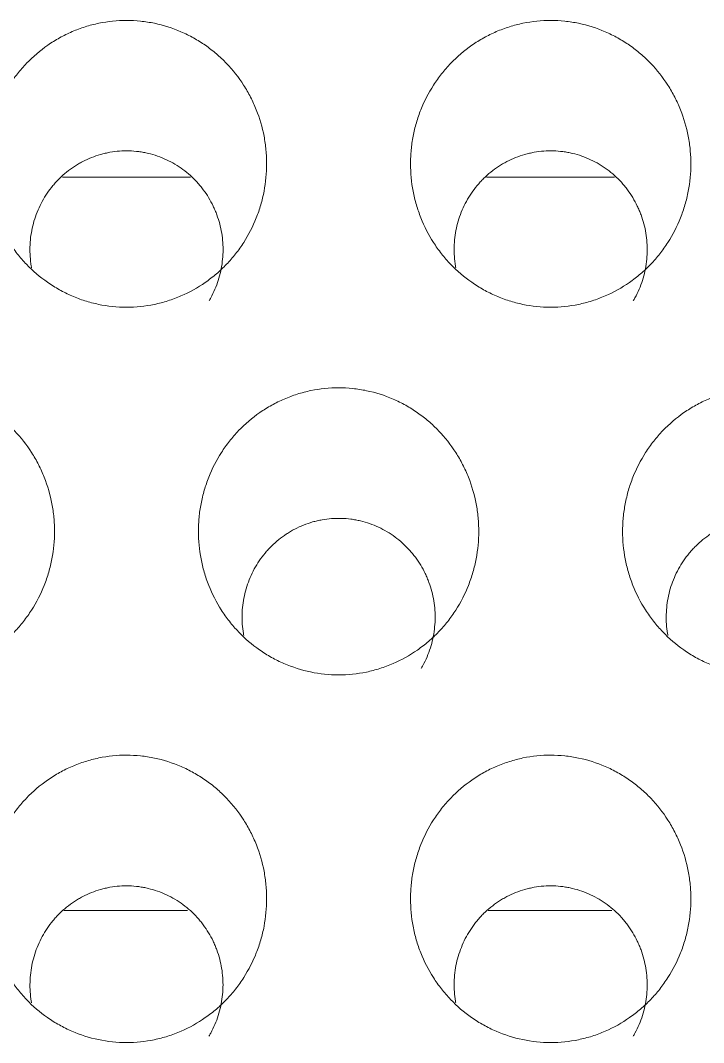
# Model space of a CAD drawing. Header units: inches. Extents: x 3778 to 56227, y -16914 to 35091.
# Drawn here: x 42605.61 to 42610.43, y -12648.33 to -12641.14 of the extents above; entities that cross this region are included whole.
import ezdxf

# ---------------------------------------------------------------- set-up
doc = ezdxf.new("R2010")
doc.units = ezdxf.units.IN
doc.header["$LTSCALE"] = 100
doc.header["$MEASUREMENT"] = 0
doc.layers.add('2-con', color=2, linetype='Continuous')
doc.layers.add('mark-B', color=2, linetype='Continuous', lineweight=20)

# ---------------------------------------------------------------- blocks, each defined once
blk = doc.blocks.new('무풍1WAY 대형')
at = {"layer": 'mark-B'}
for p, q in [((74.271, -431.5502), (75.1418, -431.5502)), ((77.2587, -431.5502), (78.1295, -431.5502))]:
    blk.add_line(p, q, dxfattribs=at)
for points, knots in [([(74.7011, -430.621), (74.6347, -430.621), (74.5694, -430.6278), (74.4731, -430.6478), (74.4413, -430.6561), (74.3941, -430.671), (74.3784, -430.6764), (74.3474, -430.688), (74.3321, -430.6942), (74.2568, -430.7268), (74.1997, -430.7587), (74.1189, -430.815), (74.0926, -430.8354), (74.0428, -430.8781), (73.9954, -430.923), (73.9527, -430.9722), (73.9224, -431.0107), (73.9126, -431.0238), (73.8937, -431.0505), (73.8844, -431.0641), (73.8402, -431.1333), (73.8106, -431.1912), (73.7747, -431.2817), (73.7642, -431.3125), (73.7505, -431.3595), (73.7463, -431.3754), (73.7386, -431.4073), (73.7352, -431.4232), (73.72, -431.5031), (73.714, -431.5675), (73.714, -431.6487), (73.7143, -431.6649), (73.7159, -431.6975), (73.717, -431.7139), (73.7217, -431.7628), (73.7263, -431.795), (73.7445, -431.8905), (73.7625, -431.9527), (73.7986, -432.0436), (73.8122, -432.0737), (73.842, -432.1318), (73.8582, -432.16), (73.9107, -432.2419), (73.9508, -432.2932), (74.0078, -432.3527), (74.0195, -432.3643), (74.0433, -432.3868), (74.0798, -432.4197), (74.1442, -432.4696), (74.1996, -432.5043), (74.2426, -432.5283), (74.2571, -432.536), (74.2868, -432.5506), (74.3018, -432.5576), (74.3775, -432.5903), (74.4398, -432.6101), (74.5361, -432.6302), (74.5687, -432.6353), (74.6348, -432.6421), (74.6678, -432.6438), (74.7662, -432.6439), (74.8315, -432.6373), (74.9124, -432.6206), (74.9286, -432.6168), (74.9606, -432.6084), (75.0082, -432.5947), (75.0849, -432.5661), (75.1436, -432.5372), (75.2011, -432.5052), (75.2293, -432.4876), (75.3102, -432.4312), (75.3597, -432.3888), (75.4163, -432.3299), (75.4274, -432.3178), (75.4489, -432.293), (75.4594, -432.2803), (75.4899, -432.2416), (75.5088, -432.2149), (75.5615, -432.1328), (75.5912, -432.075), (75.6214, -431.9989), (75.6271, -431.9835), (75.6377, -431.9525), (75.6525, -431.9059), (75.6714, -431.8271), (75.6806, -431.7629), (75.6852, -431.7144), (75.6863, -431.6982), (75.6879, -431.6655), (75.6883, -431.6491), (75.6883, -431.5674), (75.6822, -431.5029), (75.664, -431.4075), (75.6565, -431.3759), (75.6428, -431.3288), (75.6379, -431.3132), (75.6273, -431.2821), (75.6216, -431.2668), (75.5916, -431.1911), (75.5621, -431.1334), (75.5095, -431.0511), (75.4906, -431.0245), (75.4499, -430.9726), (75.4284, -430.9479), (75.3608, -430.8772), (75.3115, -430.8347), (75.2442, -430.7877), (75.2305, -430.7786), (75.2025, -430.761), (75.1882, -430.7526), (75.1452, -430.7285), (75.1158, -430.714), (75.0259, -430.675), (74.9634, -430.655), (74.8333, -430.6278), (74.7676, -430.621), (74.7011, -430.621)], [0, 0, 0, 0, 0.03125, 0.03125, 0.046875, 0.046875, 0.054687, 0.054687, 0.0625, 0.0625, 0.09375, 0.09375, 0.109375, 0.109375, 0.125, 0.140625, 0.140625, 0.148437, 0.148437, 0.15625, 0.15625, 0.1875, 0.1875, 0.203125, 0.203125, 0.210937, 0.210937, 0.21875, 0.21875, 0.25, 0.25, 0.257812, 0.257812, 0.265625, 0.265625, 0.28125, 0.28125, 0.3125, 0.3125, 0.328125, 0.328125, 0.34375, 0.34375, 0.375, 0.375, 0.382812, 0.382812, 0.390625, 0.40625, 0.421875, 0.421875, 0.429687, 0.429687, 0.4375, 0.4375, 0.46875, 0.46875, 0.484375, 0.484375, 0.5, 0.5, 0.53125, 0.53125, 0.539062, 0.539062, 0.546875, 0.5625, 0.578125, 0.578125, 0.59375, 0.59375, 0.625, 0.625, 0.632812, 0.632812, 0.640625, 0.640625, 0.65625, 0.65625, 0.6875, 0.6875, 0.695312, 0.695312, 0.703125, 0.71875, 0.734375, 0.734375, 0.742187, 0.742187, 0.75, 0.75, 0.78125, 0.78125, 0.796875, 0.796875, 0.804687, 0.804687, 0.8125, 0.8125, 0.84375, 0.84375, 0.859375, 0.859375, 0.875, 0.875, 0.90625, 0.90625, 0.914062, 0.914062, 0.921875, 0.921875, 0.9375, 0.9375, 0.96875, 0.96875, 1, 1, 1, 1]), ([(77.6887, -430.621), (77.6222, -430.621), (77.5569, -430.6278), (77.4607, -430.6478), (77.4289, -430.6561), (77.3816, -430.671), (77.3659, -430.6764), (77.3349, -430.688), (77.3197, -430.6942), (77.2443, -430.7268), (77.1873, -430.7587), (77.1064, -430.815), (77.0802, -430.8354), (77.0303, -430.8781), (76.9829, -430.923), (76.9402, -430.9722), (76.91, -431.0107), (76.9002, -431.0238), (76.8812, -431.0505), (76.872, -431.0641), (76.8277, -431.1333), (76.7982, -431.1912), (76.7623, -431.2817), (76.7517, -431.3125), (76.738, -431.3595), (76.7338, -431.3754), (76.7262, -431.4073), (76.7228, -431.4232), (76.7076, -431.5031), (76.7015, -431.5675), (76.7015, -431.6487), (76.7019, -431.6649), (76.7034, -431.6975), (76.7046, -431.7139), (76.7092, -431.7628), (76.7138, -431.795), (76.732, -431.8905), (76.7501, -431.9527), (76.7861, -432.0436), (76.7998, -432.0737), (76.8295, -432.1318), (76.8458, -432.16), (76.8982, -432.2419), (76.9384, -432.2932), (76.9953, -432.3527), (77.007, -432.3643), (77.0309, -432.3868), (77.0674, -432.4197), (77.1318, -432.4696), (77.1871, -432.5043), (77.2301, -432.5283), (77.2447, -432.536), (77.2743, -432.5506), (77.2894, -432.5576), (77.365, -432.5903), (77.4274, -432.6101), (77.5237, -432.6302), (77.5563, -432.6353), (77.6224, -432.6421), (77.6553, -432.6438), (77.7538, -432.6439), (77.819, -432.6373), (77.9, -432.6206), (77.9162, -432.6168), (77.9482, -432.6084), (77.9957, -432.5947), (78.0724, -432.5661), (78.1312, -432.5372), (78.1886, -432.5052), (78.2168, -432.4876), (78.2978, -432.4312), (78.3473, -432.3888), (78.4039, -432.3299), (78.4149, -432.3178), (78.4364, -432.293), (78.447, -432.2803), (78.4775, -432.2416), (78.4964, -432.2149), (78.549, -432.1328), (78.5787, -432.075), (78.609, -431.9989), (78.6147, -431.9835), (78.6253, -431.9525), (78.64, -431.9059), (78.659, -431.8271), (78.6681, -431.7629), (78.6727, -431.7144), (78.6739, -431.6982), (78.6754, -431.6655), (78.6758, -431.6491), (78.6758, -431.5674), (78.6697, -431.5029), (78.6516, -431.4075), (78.644, -431.3759), (78.6304, -431.3288), (78.6254, -431.3132), (78.6148, -431.2821), (78.6092, -431.2668), (78.5791, -431.1911), (78.5496, -431.1334), (78.4971, -431.0511), (78.4782, -431.0245), (78.4375, -430.9726), (78.416, -430.9479), (78.3484, -430.8772), (78.299, -430.8347), (78.2318, -430.7877), (78.218, -430.7786), (78.19, -430.761), (78.1758, -430.7526), (78.1327, -430.7285), (78.1034, -430.714), (78.0134, -430.675), (77.9509, -430.655), (77.8209, -430.6278), (77.7551, -430.621), (77.6887, -430.621)], [0, 0, 0, 0, 0.03125, 0.03125, 0.046875, 0.046875, 0.054688, 0.054688, 0.0625, 0.0625, 0.09375, 0.09375, 0.109375, 0.109375, 0.125, 0.140625, 0.140625, 0.148438, 0.148438, 0.15625, 0.15625, 0.1875, 0.1875, 0.203125, 0.203125, 0.210938, 0.210938, 0.21875, 0.21875, 0.25, 0.25, 0.257813, 0.257813, 0.265625, 0.265625, 0.28125, 0.28125, 0.3125, 0.3125, 0.328125, 0.328125, 0.34375, 0.34375, 0.375, 0.375, 0.382812, 0.382812, 0.390625, 0.40625, 0.421875, 0.421875, 0.429687, 0.429687, 0.4375, 0.4375, 0.46875, 0.46875, 0.484375, 0.484375, 0.5, 0.5, 0.53125, 0.53125, 0.539063, 0.539063, 0.546875, 0.5625, 0.578125, 0.578125, 0.59375, 0.59375, 0.625, 0.625, 0.632813, 0.632813, 0.640625, 0.640625, 0.65625, 0.65625, 0.6875, 0.6875, 0.695313, 0.695313, 0.703125, 0.71875, 0.734375, 0.734375, 0.742188, 0.742188, 0.75, 0.75, 0.78125, 0.78125, 0.796875, 0.796875, 0.804688, 0.804688, 0.8125, 0.8125, 0.84375, 0.84375, 0.859375, 0.859375, 0.875, 0.875, 0.90625, 0.90625, 0.914063, 0.914063, 0.921875, 0.921875, 0.9375, 0.9375, 0.96875, 0.96875, 1, 1, 1, 1]), ([(74.1205, -430.6651), (74.1161, -430.6725), (74.1118, -430.68), (74.0968, -430.7075), (74.0871, -430.7278), (74.0607, -430.7896), (74.0471, -430.8321), (74.0328, -430.898), (74.0291, -430.9204), (74.0237, -430.9651), (74.0221, -430.9876), (74.0216, -431.0102)], [0, 0, 0, 0, 0.071147, 0.071147, 0.256917, 0.256917, 0.628459, 0.628459, 0.814229, 0.814229, 1, 1, 1, 1]), ([(77.1081, -430.6651), (77.1037, -430.6725), (77.0994, -430.68), (77.0844, -430.7075), (77.0746, -430.7278), (77.0483, -430.7896), (77.0347, -430.8321), (77.0204, -430.898), (77.0166, -430.9204), (77.0113, -430.9651), (77.0097, -430.9876), (77.0091, -431.0102)], [0, 0, 0, 0, 0.071147, 0.071147, 0.256917, 0.256917, 0.628459, 0.628459, 0.814229, 0.814229, 1, 1, 1, 1]), ([(74.0216, -431.0102), (74.0205, -431.0554), (74.0269, -431.1442), (74.0494, -431.2303), (74.0687, -431.2831), (74.0729, -431.2937), (74.0817, -431.3144), (74.0955, -431.3452), (74.1221, -431.3943), (74.147, -431.4315), (74.1671, -431.4585), (74.174, -431.4674), (74.1884, -431.4848), (74.1958, -431.4934), (74.2339, -431.5354), (74.2672, -431.5655), (74.3214, -431.6055), (74.3401, -431.618), (74.3791, -431.6412), (74.3993, -431.6519), (74.4609, -431.6806), (74.5034, -431.6954), (74.5584, -431.7085), (74.5695, -431.7108), (74.5919, -431.7149), (74.6033, -431.7167), (74.6372, -431.7212), (74.6598, -431.723), (74.7275, -431.7249), (74.7726, -431.7216), (74.8288, -431.7116), (74.84, -431.7093), (74.8621, -431.7042), (74.8951, -431.6956), (74.9484, -431.6774), (74.9895, -431.6585), (75.0197, -431.6428), (75.0297, -431.6372), (75.0493, -431.6257), (75.0589, -431.6197), (75.1061, -431.5887), (75.141, -431.5604), (75.1811, -431.5207), (75.1889, -431.5126), (75.2043, -431.4959), (75.2117, -431.4873), (75.2334, -431.4612), (75.2469, -431.4432), (75.2846, -431.3876), (75.3061, -431.3483), (75.3416, -431.2651), (75.3551, -431.2224), (75.3694, -431.157), (75.3731, -431.1349), (75.3784, -431.0904), (75.3801, -431.0678), (75.3818, -431.0004), (75.3787, -430.956), (75.3708, -430.9078), (75.3701, -430.9036), (75.3693, -430.8995)], [0, 0, 0, 0, 0.0585, 0.117, 0.117, 0.131625, 0.131625, 0.14625, 0.1755, 0.20475, 0.20475, 0.219375, 0.219375, 0.234, 0.234, 0.2925, 0.2925, 0.32175, 0.32175, 0.351, 0.351, 0.409501, 0.409501, 0.424126, 0.424126, 0.438751, 0.438751, 0.468001, 0.468001, 0.526501, 0.526501, 0.541126, 0.541126, 0.555751, 0.585001, 0.614251, 0.614251, 0.628876, 0.628876, 0.643501, 0.643501, 0.702001, 0.702001, 0.716626, 0.716626, 0.731251, 0.731251, 0.760501, 0.760501, 0.819001, 0.819001, 0.877501, 0.877501, 0.906751, 0.906751, 0.936001, 0.936001, 0.994501, 0.994501, 1, 1, 1, 1]), ([(77.0091, -431.0102), (77.008, -431.0554), (77.0144, -431.1442), (77.0369, -431.2303), (77.0563, -431.2831), (77.0605, -431.2937), (77.0692, -431.3144), (77.0831, -431.3452), (77.1097, -431.3943), (77.1346, -431.4315), (77.1547, -431.4585), (77.1616, -431.4674), (77.1759, -431.4848), (77.1833, -431.4934), (77.2215, -431.5354), (77.2548, -431.5655), (77.3089, -431.6055), (77.3277, -431.618), (77.3666, -431.6412), (77.3869, -431.6519), (77.4484, -431.6806), (77.491, -431.6954), (77.546, -431.7085), (77.5571, -431.7108), (77.5795, -431.7149), (77.5908, -431.7167), (77.6247, -431.7212), (77.6473, -431.723), (77.7151, -431.7249), (77.7601, -431.7216), (77.8163, -431.7116), (77.8275, -431.7093), (77.8497, -431.7042), (77.8826, -431.6956), (77.9359, -431.6774), (77.977, -431.6585), (78.0072, -431.6428), (78.0172, -431.6372), (78.0368, -431.6257), (78.0464, -431.6197), (78.0937, -431.5887), (78.1286, -431.5604), (78.1686, -431.5207), (78.1765, -431.5126), (78.1918, -431.4959), (78.1993, -431.4873), (78.2209, -431.4612), (78.2344, -431.4432), (78.2721, -431.3876), (78.2936, -431.3483), (78.3292, -431.2651), (78.3427, -431.2224), (78.3569, -431.157), (78.3606, -431.1349), (78.366, -431.0904), (78.3676, -431.0678), (78.3693, -431.0004), (78.3662, -430.956), (78.3583, -430.9078), (78.3576, -430.9036), (78.3569, -430.8995)], [0, 0, 0, 0, 0.0585, 0.117, 0.117, 0.131625, 0.131625, 0.14625, 0.1755, 0.20475, 0.20475, 0.219375, 0.219375, 0.234, 0.234, 0.2925, 0.2925, 0.32175, 0.32175, 0.351, 0.351, 0.409501, 0.409501, 0.424126, 0.424126, 0.438751, 0.438751, 0.468001, 0.468001, 0.526501, 0.526501, 0.541126, 0.541126, 0.555751, 0.585001, 0.614251, 0.614251, 0.628876, 0.628876, 0.643501, 0.643501, 0.702001, 0.702001, 0.716626, 0.716626, 0.731251, 0.731251, 0.760501, 0.760501, 0.819001, 0.819001, 0.877501, 0.877501, 0.906751, 0.906751, 0.936001, 0.936001, 0.994501, 0.994501, 1, 1, 1, 1]), ([(73.2073, -433.2088), (73.1409, -433.2088), (73.0756, -433.2156), (72.9794, -433.2355), (72.9477, -433.2438), (72.9004, -433.2587), (72.8847, -433.2641), (72.8537, -433.2757), (72.8385, -433.2818), (72.7631, -433.3144), (72.7061, -433.3462), (72.6253, -433.4025), (72.599, -433.4228), (72.5492, -433.4655), (72.5017, -433.5104), (72.459, -433.5595), (72.4288, -433.5979), (72.419, -433.611), (72.4, -433.6377), (72.3908, -433.6513), (72.3465, -433.7204), (72.317, -433.7783), (72.281, -433.8687), (72.2705, -433.8994), (72.2568, -433.9465), (72.2526, -433.9623), (72.2449, -433.9941), (72.2415, -434.0101), (72.2263, -434.0899), (72.2202, -434.1543), (72.2202, -434.2354), (72.2206, -434.2516), (72.2221, -434.2842), (72.2233, -434.3005), (72.2279, -434.3494), (72.2325, -434.3816), (72.2508, -434.477), (72.2688, -434.5391), (72.3049, -434.63), (72.3185, -434.6601), (72.3483, -434.7181), (72.3645, -434.7463), (72.417, -434.8281), (72.4572, -434.8793), (72.5141, -434.9387), (72.5258, -434.9503), (72.5497, -434.9729), (72.5862, -435.0057), (72.6506, -435.0555), (72.7059, -435.0901), (72.7489, -435.1141), (72.7635, -435.1218), (72.7931, -435.1364), (72.8082, -435.1434), (72.8838, -435.1761), (72.9461, -435.1958), (73.0424, -435.2159), (73.075, -435.2209), (73.1411, -435.2278), (73.174, -435.2295), (73.2724, -435.2295), (73.3376, -435.2229), (73.4186, -435.2062), (73.4348, -435.2025), (73.4668, -435.1941), (73.5143, -435.1805), (73.591, -435.1519), (73.6497, -435.123), (73.7072, -435.0911), (73.7354, -435.0735), (73.8163, -435.0172), (73.8658, -434.9748), (73.9224, -434.916), (73.9334, -434.9039), (73.955, -434.8792), (73.9655, -434.8665), (73.996, -434.8278), (74.015, -434.8012), (74.0676, -434.7191), (74.0973, -434.6613), (74.1276, -434.5853), (74.1333, -434.5699), (74.1439, -434.539), (74.1587, -434.4924), (74.1776, -434.4136), (74.1868, -434.3496), (74.1914, -434.3011), (74.1925, -434.2848), (74.1941, -434.2522), (74.1945, -434.2358), (74.1945, -434.1541), (74.1884, -434.0897), (74.1702, -433.9944), (74.1627, -433.9628), (74.149, -433.9158), (74.1441, -433.9001), (74.1334, -433.8691), (74.1278, -433.8538), (74.0977, -433.7782), (74.0682, -433.7205), (74.0156, -433.6384), (73.9967, -433.6117), (73.956, -433.5599), (73.9345, -433.5352), (73.8669, -433.4646), (73.8175, -433.4222), (73.7503, -433.3752), (73.7366, -433.3661), (73.7085, -433.3486), (73.6943, -433.3402), (73.6513, -433.3161), (73.6219, -433.3016), (73.532, -433.2627), (73.4695, -433.2427), (73.3395, -433.2156), (73.2738, -433.2088), (73.2073, -433.2088)], [0, 0, 0, 0, 0.03125, 0.03125, 0.046875, 0.046875, 0.054688, 0.054688, 0.0625, 0.0625, 0.09375, 0.09375, 0.109375, 0.109375, 0.125, 0.140625, 0.140625, 0.148438, 0.148438, 0.15625, 0.15625, 0.1875, 0.1875, 0.203125, 0.203125, 0.210938, 0.210938, 0.21875, 0.21875, 0.25, 0.25, 0.257813, 0.257813, 0.265625, 0.265625, 0.28125, 0.28125, 0.3125, 0.3125, 0.328125, 0.328125, 0.34375, 0.34375, 0.375, 0.375, 0.382813, 0.382813, 0.390625, 0.40625, 0.421875, 0.421875, 0.429688, 0.429688, 0.4375, 0.4375, 0.46875, 0.46875, 0.484375, 0.484375, 0.5, 0.5, 0.53125, 0.53125, 0.539063, 0.539063, 0.546875, 0.5625, 0.578125, 0.578125, 0.59375, 0.59375, 0.625, 0.625, 0.632813, 0.632813, 0.640625, 0.640625, 0.65625, 0.65625, 0.6875, 0.6875, 0.695313, 0.695313, 0.703125, 0.71875, 0.734375, 0.734375, 0.742188, 0.742188, 0.75, 0.75, 0.78125, 0.78125, 0.796875, 0.796875, 0.804688, 0.804688, 0.8125, 0.8125, 0.84375, 0.84375, 0.859375, 0.859375, 0.875, 0.875, 0.90625, 0.90625, 0.914063, 0.914063, 0.921875, 0.921875, 0.9375, 0.9375, 0.96875, 0.96875, 1, 1, 1, 1]), ([(76.1949, -433.2088), (76.1285, -433.2088), (76.0632, -433.2156), (75.967, -433.2355), (75.9352, -433.2438), (75.888, -433.2587), (75.8722, -433.2641), (75.8413, -433.2757), (75.826, -433.2818), (75.7507, -433.3144), (75.6936, -433.3462), (75.6128, -433.4025), (75.5866, -433.4228), (75.5367, -433.4655), (75.4893, -433.5104), (75.4466, -433.5595), (75.4163, -433.5979), (75.4065, -433.611), (75.3876, -433.6377), (75.3783, -433.6513), (75.334, -433.7204), (75.3045, -433.7783), (75.2686, -433.8687), (75.258, -433.8994), (75.2443, -433.9465), (75.2401, -433.9623), (75.2325, -433.9941), (75.229, -434.0101), (75.2138, -434.0899), (75.2078, -434.1543), (75.2078, -434.2354), (75.2081, -434.2516), (75.2097, -434.2842), (75.2108, -434.3005), (75.2155, -434.3494), (75.2201, -434.3816), (75.2383, -434.477), (75.2563, -434.5391), (75.2924, -434.63), (75.3061, -434.6601), (75.3359, -434.7181), (75.3521, -434.7463), (75.4046, -434.8281), (75.4447, -434.8793), (75.5017, -434.9387), (75.5134, -434.9503), (75.5372, -434.9729), (75.5737, -435.0057), (75.6381, -435.0555), (75.6935, -435.0901), (75.7365, -435.1141), (75.751, -435.1218), (75.7807, -435.1364), (75.7957, -435.1434), (75.8713, -435.1761), (75.9337, -435.1958), (76.03, -435.2159), (76.0625, -435.2209), (76.1286, -435.2278), (76.1615, -435.2295), (76.26, -435.2295), (76.3252, -435.2229), (76.4061, -435.2062), (76.4223, -435.2025), (76.4543, -435.1941), (76.5018, -435.1805), (76.5785, -435.1519), (76.6373, -435.123), (76.6947, -435.0911), (76.7229, -435.0735), (76.8038, -435.0172), (76.8534, -434.9748), (76.91, -434.916), (76.921, -434.9039), (76.9425, -434.8792), (76.9531, -434.8665), (76.9836, -434.8278), (77.0025, -434.8012), (77.0552, -434.7191), (77.0849, -434.6613), (77.1151, -434.5853), (77.1208, -434.5699), (77.1314, -434.539), (77.1462, -434.4924), (77.1651, -434.4136), (77.1743, -434.3496), (77.1789, -434.3011), (77.1801, -434.2848), (77.1816, -434.2522), (77.182, -434.2358), (77.182, -434.1541), (77.1759, -434.0897), (77.1578, -433.9944), (77.1502, -433.9628), (77.1366, -433.9158), (77.1316, -433.9001), (77.121, -433.8691), (77.1153, -433.8538), (77.0853, -433.7782), (77.0557, -433.7205), (77.0032, -433.6384), (76.9843, -433.6117), (76.9436, -433.5599), (76.9221, -433.5352), (76.8544, -433.4646), (76.8051, -433.4222), (76.7378, -433.3752), (76.7241, -433.3661), (76.6961, -433.3486), (76.6819, -433.3402), (76.6388, -433.3161), (76.6095, -433.3016), (76.5195, -433.2627), (76.4571, -433.2427), (76.3271, -433.2156), (76.2613, -433.2088), (76.1949, -433.2088)], [0, 0, 0, 0, 0.03125, 0.03125, 0.046875, 0.046875, 0.054688, 0.054688, 0.0625, 0.0625, 0.09375, 0.09375, 0.109375, 0.109375, 0.125, 0.140625, 0.140625, 0.148438, 0.148438, 0.15625, 0.15625, 0.1875, 0.1875, 0.203125, 0.203125, 0.210938, 0.210938, 0.21875, 0.21875, 0.25, 0.25, 0.257812, 0.257812, 0.265625, 0.265625, 0.28125, 0.28125, 0.3125, 0.3125, 0.328125, 0.328125, 0.34375, 0.34375, 0.375, 0.375, 0.382812, 0.382812, 0.390625, 0.40625, 0.421875, 0.421875, 0.429687, 0.429687, 0.4375, 0.4375, 0.46875, 0.46875, 0.484375, 0.484375, 0.5, 0.5, 0.53125, 0.53125, 0.539062, 0.539062, 0.546875, 0.5625, 0.578125, 0.578125, 0.59375, 0.59375, 0.625, 0.625, 0.632812, 0.632812, 0.640625, 0.640625, 0.65625, 0.65625, 0.6875, 0.6875, 0.695312, 0.695312, 0.703125, 0.71875, 0.734375, 0.734375, 0.742187, 0.742187, 0.75, 0.75, 0.78125, 0.78125, 0.796875, 0.796875, 0.804687, 0.804687, 0.8125, 0.8125, 0.84375, 0.84375, 0.859375, 0.859375, 0.875, 0.875, 0.90625, 0.90625, 0.914062, 0.914062, 0.921875, 0.921875, 0.9375, 0.9375, 0.96875, 0.96875, 1, 1, 1, 1]), ([(79.1824, -433.2088), (79.116, -433.2088), (79.0507, -433.2156), (78.9545, -433.2355), (78.9227, -433.2438), (78.8755, -433.2587), (78.8598, -433.2641), (78.8288, -433.2757), (78.8136, -433.2818), (78.7382, -433.3144), (78.6812, -433.3462), (78.6004, -433.4025), (78.5741, -433.4228), (78.5243, -433.4655), (78.4768, -433.5104), (78.4341, -433.5595), (78.4039, -433.5979), (78.3941, -433.611), (78.3751, -433.6377), (78.3659, -433.6513), (78.3216, -433.7204), (78.292, -433.7783), (78.2561, -433.8687), (78.2456, -433.8994), (78.2319, -433.9465), (78.2277, -433.9623), (78.22, -433.9941), (78.2166, -434.0101), (78.2014, -434.0899), (78.1953, -434.1543), (78.1953, -434.2354), (78.1957, -434.2516), (78.1972, -434.2842), (78.1984, -434.3005), (78.203, -434.3494), (78.2076, -434.3816), (78.2259, -434.477), (78.2439, -434.5391), (78.28, -434.63), (78.2936, -434.6601), (78.3234, -434.7181), (78.3396, -434.7463), (78.3921, -434.8281), (78.4323, -434.8793), (78.4892, -434.9387), (78.5009, -434.9503), (78.5248, -434.9729), (78.5613, -435.0057), (78.6257, -435.0555), (78.681, -435.0901), (78.724, -435.1141), (78.7386, -435.1218), (78.7682, -435.1364), (78.7833, -435.1434), (78.8589, -435.1761), (78.9212, -435.1958), (79.0175, -435.2159), (79.0501, -435.2209), (79.1162, -435.2278), (79.1491, -435.2295), (79.2475, -435.2295), (79.3127, -435.2229), (79.3937, -435.2062), (79.4099, -435.2025), (79.4419, -435.1941), (79.4894, -435.1805), (79.5661, -435.1519), (79.6248, -435.123), (79.6823, -435.0911), (79.7105, -435.0735), (79.7914, -435.0172), (79.8409, -434.9748), (79.8975, -434.916), (79.9085, -434.9039), (79.9301, -434.8792), (79.9406, -434.8665), (79.9711, -434.8278), (79.9901, -434.8012), (80.0427, -434.7191), (80.0724, -434.6613), (80.1027, -434.5853), (80.1084, -434.5699), (80.119, -434.539), (80.1338, -434.4924), (80.1527, -434.4136), (80.1619, -434.3496), (80.1665, -434.3011), (80.1676, -434.2848), (80.1692, -434.2522), (80.1696, -434.2358), (80.1696, -434.1541), (80.1635, -434.0897), (80.1453, -433.9944), (80.1378, -433.9628), (80.1241, -433.9158), (80.1192, -433.9001), (80.1085, -433.8691), (80.1029, -433.8538), (80.0728, -433.7782), (80.0433, -433.7205), (79.9907, -433.6384), (79.9718, -433.6117), (79.9311, -433.5599), (79.9096, -433.5352), (79.842, -433.4646), (79.7926, -433.4222), (79.7254, -433.3752), (79.7117, -433.3661), (79.6836, -433.3486), (79.6694, -433.3402), (79.6264, -433.3161), (79.597, -433.3016), (79.5071, -433.2627), (79.4446, -433.2427), (79.3146, -433.2156), (79.2489, -433.2088), (79.1824, -433.2088)], [0, 0, 0, 0, 0.03125, 0.03125, 0.046875, 0.046875, 0.054687, 0.054687, 0.0625, 0.0625, 0.09375, 0.09375, 0.109375, 0.109375, 0.125, 0.140625, 0.140625, 0.148437, 0.148437, 0.15625, 0.15625, 0.1875, 0.1875, 0.203125, 0.203125, 0.210937, 0.210937, 0.21875, 0.21875, 0.25, 0.25, 0.257812, 0.257812, 0.265625, 0.265625, 0.28125, 0.28125, 0.3125, 0.3125, 0.328125, 0.328125, 0.34375, 0.34375, 0.375, 0.375, 0.382812, 0.382812, 0.390625, 0.40625, 0.421875, 0.421875, 0.429687, 0.429687, 0.4375, 0.4375, 0.46875, 0.46875, 0.484375, 0.484375, 0.5, 0.5, 0.53125, 0.53125, 0.539062, 0.539062, 0.546875, 0.5625, 0.578125, 0.578125, 0.59375, 0.59375, 0.625, 0.625, 0.632812, 0.632812, 0.640625, 0.640625, 0.65625, 0.65625, 0.6875, 0.6875, 0.695312, 0.695312, 0.703125, 0.71875, 0.734375, 0.734375, 0.742187, 0.742187, 0.75, 0.75, 0.78125, 0.78125, 0.796875, 0.796875, 0.804687, 0.804687, 0.8125, 0.8125, 0.84375, 0.84375, 0.859375, 0.859375, 0.875, 0.875, 0.90625, 0.90625, 0.914062, 0.914062, 0.921875, 0.921875, 0.9375, 0.9375, 0.96875, 0.96875, 1, 1, 1, 1]), ([(75.614, -433.2529), (75.6097, -433.2602), (75.6055, -433.2676), (75.5905, -433.2949), (75.5807, -433.3152), (75.5544, -433.3769), (75.5408, -433.4195), (75.5265, -433.4853), (75.5227, -433.5077), (75.5173, -433.5524), (75.5157, -433.5749), (75.5152, -433.5975)], [0, 0, 0, 0, 0.069944, 0.069944, 0.255955, 0.255955, 0.627978, 0.627978, 0.813989, 0.813989, 1, 1, 1, 1]), ([(72.5276, -433.5975), (72.5265, -433.6426), (72.5329, -433.7314), (72.5554, -433.8174), (72.5748, -433.8702), (72.579, -433.8808), (72.5878, -433.9015), (72.6016, -433.9323), (72.6282, -433.9814), (72.6531, -434.0185), (72.6732, -434.0455), (72.6802, -434.0543), (72.6945, -434.0718), (72.7019, -434.0804), (72.7401, -434.1223), (72.7734, -434.1524), (72.8276, -434.1924), (72.8463, -434.2049), (72.8853, -434.228), (72.9055, -434.2387), (72.9671, -434.2674), (73.0096, -434.2821), (73.0646, -434.2952), (73.0757, -434.2976), (73.0981, -434.3017), (73.1095, -434.3035), (73.1434, -434.3079), (73.166, -434.3097), (73.2337, -434.3116), (73.2787, -434.3083), (73.335, -434.2983), (73.3462, -434.2961), (73.3683, -434.2909), (73.4012, -434.2824), (73.4546, -434.2642), (73.4957, -434.2454), (73.5259, -434.2297), (73.5358, -434.2241), (73.5555, -434.2126), (73.5651, -434.2066), (73.6123, -434.1756), (73.6472, -434.1473), (73.6873, -434.1077), (73.6952, -434.0996), (73.7105, -434.0829), (73.718, -434.0743), (73.7397, -434.0483), (73.7531, -434.0303), (73.7909, -433.9747), (73.8124, -433.9354), (73.848, -433.8523), (73.8615, -433.8096), (73.8757, -433.7442), (73.8795, -433.7222), (73.8848, -433.6777), (73.8865, -433.6551), (73.8882, -433.5878), (73.8851, -433.5433), (73.8772, -433.4952), (73.8765, -433.4912), (73.8758, -433.4871)], [0, 0, 0, 0, 0.058507, 0.117014, 0.117014, 0.131641, 0.131641, 0.146267, 0.175521, 0.204774, 0.204774, 0.219401, 0.219401, 0.234028, 0.234028, 0.292535, 0.292535, 0.321788, 0.321788, 0.351042, 0.351042, 0.409548, 0.409548, 0.424175, 0.424175, 0.438802, 0.438802, 0.468055, 0.468055, 0.526562, 0.526562, 0.541189, 0.541189, 0.555816, 0.585069, 0.614323, 0.614323, 0.628949, 0.628949, 0.643576, 0.643576, 0.702083, 0.702083, 0.71671, 0.71671, 0.731336, 0.731336, 0.76059, 0.76059, 0.819097, 0.819097, 0.877604, 0.877604, 0.906857, 0.906857, 0.936111, 0.936111, 0.994618, 0.994618, 1, 1, 1, 1]), ([(75.5152, -433.5975), (75.5141, -433.6426), (75.5205, -433.7314), (75.543, -433.8174), (75.5624, -433.8702), (75.5665, -433.8808), (75.5753, -433.9015), (75.5892, -433.9323), (75.6158, -433.9814), (75.6407, -434.0185), (75.6608, -434.0455), (75.6677, -434.0543), (75.6821, -434.0718), (75.6895, -434.0804), (75.7276, -434.1223), (75.7609, -434.1524), (75.8151, -434.1924), (75.8339, -434.2049), (75.8728, -434.228), (75.8931, -434.2387), (75.9546, -434.2674), (75.9972, -434.2821), (76.0522, -434.2952), (76.0633, -434.2976), (76.0857, -434.3017), (76.097, -434.3035), (76.1309, -434.3079), (76.1535, -434.3097), (76.2212, -434.3116), (76.2663, -434.3083), (76.3225, -434.2983), (76.3337, -434.2961), (76.3559, -434.2909), (76.3888, -434.2824), (76.4421, -434.2642), (76.4832, -434.2454), (76.5134, -434.2297), (76.5234, -434.2241), (76.543, -434.2126), (76.5526, -434.2066), (76.5999, -434.1756), (76.6348, -434.1473), (76.6749, -434.1077), (76.6827, -434.0996), (76.6981, -434.0829), (76.7055, -434.0743), (76.7272, -434.0483), (76.7407, -434.0303), (76.7784, -433.9747), (76.7999, -433.9354), (76.8355, -433.8523), (76.8491, -433.8096), (76.8633, -433.7442), (76.867, -433.7222), (76.8724, -433.6777), (76.874, -433.6551), (76.8757, -433.5878), (76.8726, -433.5433), (76.8647, -433.4952), (76.864, -433.4912), (76.8633, -433.4871)], [0, 0, 0, 0, 0.058507, 0.117014, 0.117014, 0.131641, 0.131641, 0.146267, 0.175521, 0.204774, 0.204774, 0.219401, 0.219401, 0.234028, 0.234028, 0.292535, 0.292535, 0.321788, 0.321788, 0.351042, 0.351042, 0.409548, 0.409548, 0.424175, 0.424175, 0.438802, 0.438802, 0.468055, 0.468055, 0.526562, 0.526562, 0.541189, 0.541189, 0.555816, 0.585069, 0.614323, 0.614323, 0.628949, 0.628949, 0.643576, 0.643576, 0.702083, 0.702083, 0.71671, 0.71671, 0.731336, 0.731336, 0.76059, 0.76059, 0.819097, 0.819097, 0.877604, 0.877604, 0.906857, 0.906857, 0.936111, 0.936111, 0.994618, 0.994618, 1, 1, 1, 1]), ([(74.7011, -435.7965), (74.6347, -435.7965), (74.5695, -435.8032), (74.4733, -435.8232), (74.4415, -435.8314), (74.3943, -435.8463), (74.3786, -435.8517), (74.3476, -435.8633), (74.3324, -435.8694), (74.257, -435.9019), (74.2, -435.9337), (74.1192, -435.9899), (74.0929, -436.0102), (74.0431, -436.0528), (73.9957, -436.0976), (73.9529, -436.1467), (73.9227, -436.1851), (73.9129, -436.1981), (73.8939, -436.2248), (73.8847, -436.2384), (73.8404, -436.3075), (73.8108, -436.3653), (73.7749, -436.4556), (73.7643, -436.4863), (73.7506, -436.5333), (73.7464, -436.5491), (73.7387, -436.5809), (73.7353, -436.5968), (73.7201, -436.6766), (73.714, -436.7409), (73.714, -436.822), (73.7144, -436.8382), (73.7159, -436.8707), (73.7171, -436.8871), (73.7217, -436.9359), (73.7263, -436.9681), (73.7446, -437.0634), (73.7626, -437.1255), (73.7987, -437.2163), (73.8124, -437.2463), (73.8422, -437.3043), (73.8584, -437.3324), (73.9109, -437.4142), (73.9511, -437.4653), (74.008, -437.5247), (74.0198, -437.5363), (74.0436, -437.5588), (74.0801, -437.5916), (74.1445, -437.6413), (74.1999, -437.6759), (74.2428, -437.6999), (74.2574, -437.7075), (74.287, -437.7221), (74.3021, -437.7291), (74.3777, -437.7617), (74.44, -437.7814), (74.5363, -437.8014), (74.5688, -437.8065), (74.6349, -437.8133), (74.6678, -437.815), (74.7662, -437.8151), (74.8314, -437.8085), (74.9123, -437.7918), (74.9285, -437.7881), (74.9605, -437.7797), (75.008, -437.7661), (75.0846, -437.7376), (75.1434, -437.7087), (75.2008, -437.6768), (75.229, -437.6593), (75.3099, -437.6031), (75.3595, -437.5607), (75.416, -437.502), (75.4271, -437.4899), (75.4486, -437.4652), (75.4592, -437.4525), (75.4897, -437.4139), (75.5086, -437.3873), (75.5613, -437.3053), (75.591, -437.2476), (75.6213, -437.1717), (75.627, -437.1563), (75.6376, -437.1254), (75.6524, -437.0788), (75.6713, -437.0001), (75.6805, -436.9361), (75.6851, -436.8876), (75.6863, -436.8714), (75.6878, -436.8388), (75.6882, -436.8224), (75.6882, -436.7408), (75.6821, -436.6764), (75.6639, -436.5811), (75.6564, -436.5496), (75.6427, -436.5026), (75.6378, -436.487), (75.6271, -436.456), (75.6215, -436.4407), (75.5914, -436.3651), (75.5619, -436.3075), (75.5093, -436.2255), (75.4904, -436.1988), (75.4497, -436.1471), (75.4282, -436.1224), (75.3605, -436.0519), (75.3112, -436.0096), (75.2305, -435.9533), (75.2023, -435.9357), (75.1449, -435.9036), (75.0862, -435.8747), (75.025, -435.8518), (74.9626, -435.832), (74.9307, -435.8236), (74.8332, -435.8033), (74.7675, -435.7965), (74.7011, -435.7965)], [0, 0, 0, 0, 0.03125, 0.03125, 0.046875, 0.046875, 0.054688, 0.054688, 0.0625, 0.0625, 0.09375, 0.09375, 0.109375, 0.109375, 0.125, 0.140625, 0.140625, 0.148438, 0.148438, 0.15625, 0.15625, 0.1875, 0.1875, 0.203125, 0.203125, 0.210938, 0.210938, 0.21875, 0.21875, 0.25, 0.25, 0.257813, 0.257813, 0.265625, 0.265625, 0.28125, 0.28125, 0.3125, 0.3125, 0.328125, 0.328125, 0.34375, 0.34375, 0.375, 0.375, 0.382812, 0.382812, 0.390625, 0.40625, 0.421875, 0.421875, 0.429687, 0.429687, 0.4375, 0.4375, 0.46875, 0.46875, 0.484375, 0.484375, 0.5, 0.5, 0.53125, 0.53125, 0.539062, 0.539062, 0.546875, 0.5625, 0.578125, 0.578125, 0.59375, 0.59375, 0.625, 0.625, 0.632812, 0.632812, 0.640625, 0.640625, 0.65625, 0.65625, 0.6875, 0.6875, 0.695312, 0.695312, 0.703125, 0.71875, 0.734375, 0.734375, 0.742187, 0.742187, 0.75, 0.75, 0.78125, 0.78125, 0.796875, 0.796875, 0.804687, 0.804687, 0.8125, 0.8125, 0.84375, 0.84375, 0.859375, 0.859375, 0.875, 0.875, 0.90625, 0.90625, 0.921875, 0.921875, 0.9375, 0.953125, 0.953125, 0.96875, 0.96875, 1, 1, 1, 1]), ([(77.6887, -435.7965), (77.6223, -435.7965), (77.557, -435.8032), (77.4608, -435.8232), (77.4291, -435.8314), (77.3818, -435.8463), (77.3661, -435.8517), (77.3352, -435.8633), (77.3199, -435.8694), (77.2446, -435.9019), (77.1875, -435.9337), (77.1067, -435.9899), (77.0805, -436.0102), (77.0306, -436.0528), (76.9832, -436.0976), (76.9405, -436.1467), (76.9102, -436.1851), (76.9004, -436.1981), (76.8814, -436.2248), (76.8722, -436.2384), (76.8279, -436.3075), (76.7984, -436.3653), (76.7624, -436.4556), (76.7518, -436.4863), (76.7381, -436.5333), (76.7339, -436.5491), (76.7263, -436.5809), (76.7229, -436.5968), (76.7076, -436.6766), (76.7016, -436.7409), (76.7016, -436.822), (76.702, -436.8382), (76.7035, -436.8707), (76.7046, -436.8871), (76.7093, -436.9359), (76.7139, -436.9681), (76.7321, -437.0634), (76.7502, -437.1255), (76.7863, -437.2163), (76.7999, -437.2463), (76.8297, -437.3043), (76.846, -437.3324), (76.8985, -437.4142), (76.9386, -437.4653), (76.9956, -437.5247), (77.0073, -437.5363), (77.0312, -437.5588), (77.0677, -437.5916), (77.1321, -437.6413), (77.1874, -437.6759), (77.2304, -437.6999), (77.245, -437.7075), (77.2746, -437.7221), (77.2896, -437.7291), (77.3652, -437.7617), (77.4276, -437.7814), (77.5238, -437.8014), (77.5564, -437.8065), (77.6224, -437.8133), (77.6553, -437.815), (77.7537, -437.8151), (77.8189, -437.8085), (77.8998, -437.7918), (77.916, -437.7881), (77.948, -437.7797), (77.9955, -437.7661), (78.0722, -437.7376), (78.1309, -437.7087), (78.1884, -437.6768), (78.2166, -437.6593), (78.2975, -437.6031), (78.347, -437.5607), (78.4036, -437.502), (78.4146, -437.4899), (78.4362, -437.4652), (78.4467, -437.4525), (78.4772, -437.4139), (78.4962, -437.3873), (78.5489, -437.3053), (78.5785, -437.2476), (78.6088, -437.1717), (78.6145, -437.1563), (78.6252, -437.1254), (78.6399, -437.0788), (78.6589, -437.0001), (78.668, -436.9361), (78.6727, -436.8876), (78.6738, -436.8714), (78.6754, -436.8388), (78.6758, -436.8224), (78.6758, -436.7408), (78.6696, -436.6764), (78.6515, -436.5811), (78.6439, -436.5496), (78.6303, -436.5026), (78.6253, -436.487), (78.6147, -436.456), (78.609, -436.4407), (78.579, -436.3651), (78.5494, -436.3075), (78.4968, -436.2255), (78.4779, -436.1988), (78.4372, -436.1471), (78.4157, -436.1224), (78.3481, -436.0519), (78.2987, -436.0096), (78.218, -435.9533), (78.1899, -435.9357), (78.1324, -435.9036), (78.0738, -435.8747), (78.0126, -435.8518), (77.9501, -435.832), (77.9183, -435.8236), (77.8208, -435.8033), (77.7551, -435.7965), (77.6887, -435.7965)], [0, 0, 0, 0, 0.03125, 0.03125, 0.046875, 0.046875, 0.054688, 0.054688, 0.0625, 0.0625, 0.09375, 0.09375, 0.109375, 0.109375, 0.125, 0.140625, 0.140625, 0.148438, 0.148438, 0.15625, 0.15625, 0.1875, 0.1875, 0.203125, 0.203125, 0.210938, 0.210938, 0.21875, 0.21875, 0.25, 0.25, 0.257813, 0.257813, 0.265625, 0.265625, 0.28125, 0.28125, 0.3125, 0.3125, 0.328125, 0.328125, 0.34375, 0.34375, 0.375, 0.375, 0.382813, 0.382813, 0.390625, 0.40625, 0.421875, 0.421875, 0.429688, 0.429688, 0.4375, 0.4375, 0.46875, 0.46875, 0.484375, 0.484375, 0.5, 0.5, 0.53125, 0.53125, 0.539063, 0.539063, 0.546875, 0.5625, 0.578125, 0.578125, 0.59375, 0.59375, 0.625, 0.625, 0.632813, 0.632813, 0.640625, 0.640625, 0.65625, 0.65625, 0.6875, 0.6875, 0.695313, 0.695313, 0.703125, 0.71875, 0.734375, 0.734375, 0.742188, 0.742188, 0.75, 0.75, 0.78125, 0.78125, 0.796875, 0.796875, 0.804688, 0.804688, 0.8125, 0.8125, 0.84375, 0.84375, 0.859375, 0.859375, 0.875, 0.875, 0.90625, 0.90625, 0.921875, 0.921875, 0.9375, 0.953125, 0.953125, 0.96875, 0.96875, 1, 1, 1, 1]), ([(74.1199, -435.8407), (74.1157, -435.8478), (74.1115, -435.8551), (74.0967, -435.8823), (74.0868, -435.9025), (74.0605, -435.9642), (74.0469, -436.0067), (74.0325, -436.0725), (74.0288, -436.0948), (74.0234, -436.1396), (74.0218, -436.162), (74.0212, -436.1846)], [0, 0, 0, 0, 0.068728, 0.068728, 0.254982, 0.254982, 0.627491, 0.627491, 0.813746, 0.813746, 1, 1, 1, 1]), ([(77.1074, -435.8407), (77.1032, -435.8478), (77.0991, -435.8551), (77.0842, -435.8823), (77.0744, -435.9025), (77.048, -435.9642), (77.0344, -436.0067), (77.0201, -436.0725), (77.0163, -436.0948), (77.011, -436.1396), (77.0093, -436.162), (77.0088, -436.1846)], [0, 0, 0, 0, 0.068728, 0.068728, 0.254982, 0.254982, 0.627491, 0.627491, 0.813746, 0.813746, 1, 1, 1, 1]), ([(74.0212, -436.1846), (74.0201, -436.2297), (74.0265, -436.3185), (74.049, -436.4044), (74.0684, -436.4572), (74.0726, -436.4678), (74.0814, -436.4885), (74.0953, -436.5192), (74.1219, -436.5683), (74.1468, -436.6054), (74.1669, -436.6324), (74.1739, -436.6412), (74.1882, -436.6587), (74.1956, -436.6672), (74.2338, -436.7091), (74.2671, -436.7392), (74.3213, -436.7792), (74.3401, -436.7916), (74.379, -436.8148), (74.3993, -436.8254), (74.4609, -436.854), (74.5034, -436.8688), (74.5584, -436.8819), (74.5695, -436.8842), (74.5919, -436.8883), (74.6032, -436.8901), (74.6371, -436.8946), (74.6597, -436.8963), (74.7274, -436.8983), (74.7725, -436.895), (74.8287, -436.885), (74.8399, -436.8827), (74.8621, -436.8776), (74.895, -436.8691), (74.9483, -436.8509), (74.9894, -436.8321), (75.0196, -436.8164), (75.0296, -436.8109), (75.0492, -436.7994), (75.0588, -436.7934), (75.1061, -436.7624), (75.141, -436.7342), (75.1811, -436.6946), (75.189, -436.6865), (75.2043, -436.6698), (75.2118, -436.6613), (75.2335, -436.6352), (75.247, -436.6173), (75.2847, -436.5618), (75.3062, -436.5225), (75.3329, -436.4602), (75.3408, -436.4391), (75.3544, -436.3965), (75.3659, -436.3534), (75.3734, -436.3094), (75.3788, -436.2649), (75.3804, -436.2423), (75.3821, -436.175), (75.379, -436.1306), (75.3712, -436.0826), (75.3705, -436.0786), (75.3698, -436.0747)], [0, 0, 0, 0, 0.058514, 0.117028, 0.117028, 0.131656, 0.131656, 0.146284, 0.175541, 0.204798, 0.204798, 0.219427, 0.219427, 0.234055, 0.234055, 0.292569, 0.292569, 0.321826, 0.321826, 0.351083, 0.351083, 0.409596, 0.409596, 0.424225, 0.424225, 0.438853, 0.438853, 0.46811, 0.46811, 0.526624, 0.526624, 0.541252, 0.541252, 0.555881, 0.585138, 0.614395, 0.614395, 0.629023, 0.629023, 0.643651, 0.643651, 0.702165, 0.702165, 0.716794, 0.716794, 0.731422, 0.731422, 0.760679, 0.760679, 0.819193, 0.819193, 0.84845, 0.84845, 0.877706, 0.906963, 0.906963, 0.93622, 0.93622, 0.994734, 0.994734, 1, 1, 1, 1]), ([(77.0088, -436.1846), (77.0077, -436.2297), (77.0141, -436.3185), (77.0366, -436.4044), (77.056, -436.4572), (77.0602, -436.4678), (77.0689, -436.4885), (77.0828, -436.5192), (77.1094, -436.5683), (77.1344, -436.6054), (77.1545, -436.6324), (77.1614, -436.6412), (77.1758, -436.6587), (77.1832, -436.6672), (77.2213, -436.7091), (77.2547, -436.7392), (77.3088, -436.7792), (77.3276, -436.7916), (77.3666, -436.8148), (77.3868, -436.8254), (77.4484, -436.854), (77.4909, -436.8688), (77.5459, -436.8819), (77.557, -436.8842), (77.5794, -436.8883), (77.5908, -436.8901), (77.6247, -436.8946), (77.6473, -436.8963), (77.715, -436.8983), (77.76, -436.895), (77.8162, -436.885), (77.8275, -436.8827), (77.8496, -436.8776), (77.8825, -436.8691), (77.9359, -436.8509), (77.9769, -436.8321), (78.0071, -436.8164), (78.0171, -436.8109), (78.0368, -436.7994), (78.0464, -436.7934), (78.0936, -436.7624), (78.1285, -436.7342), (78.1687, -436.6946), (78.1765, -436.6865), (78.1919, -436.6698), (78.1993, -436.6613), (78.221, -436.6352), (78.2345, -436.6173), (78.2723, -436.5618), (78.2938, -436.5225), (78.3205, -436.4602), (78.3283, -436.4391), (78.342, -436.3965), (78.3535, -436.3534), (78.3609, -436.3094), (78.3663, -436.2649), (78.368, -436.2423), (78.3697, -436.175), (78.3666, -436.1306), (78.3587, -436.0826), (78.358, -436.0786), (78.3573, -436.0747)], [0, 0, 0, 0, 0.058514, 0.117028, 0.117028, 0.131656, 0.131656, 0.146284, 0.175541, 0.204798, 0.204798, 0.219427, 0.219427, 0.234055, 0.234055, 0.292569, 0.292569, 0.321826, 0.321826, 0.351083, 0.351083, 0.409596, 0.409596, 0.424225, 0.424225, 0.438853, 0.438853, 0.46811, 0.46811, 0.526624, 0.526624, 0.541252, 0.541252, 0.555881, 0.585138, 0.614395, 0.614395, 0.629023, 0.629023, 0.643651, 0.643651, 0.702165, 0.702165, 0.716794, 0.716794, 0.731422, 0.731422, 0.760679, 0.760679, 0.819193, 0.819193, 0.84845, 0.84845, 0.877706, 0.906963, 0.906963, 0.93622, 0.93622, 0.994734, 0.994734, 1, 1, 1, 1])]:
    blk.add_open_spline(points, degree=3, knots=knots, dxfattribs=at)
for points in [[(74.2513, -436.7121), (74.5515, -436.7121), (74.8518, -436.7121), (75.152, -436.7121)], [(77.2387, -436.7121), (77.539, -436.7121), (77.8392, -436.7121), (78.1395, -436.7121)]]:
    blk.add_open_spline(points, degree=3, dxfattribs=at)
blk = doc.blocks.new('dpdjzjs')
at = {"layer": 'mark-B', "rotation": 180}
blk.add_blockref('무풍1WAY 대형', (178654.9147, 88751.491), dxfattribs=at)

msp = doc.modelspace()

# ---------------------------------------------------------------- block references
at = {"layer": '2-con'}
msp.add_blockref('dpdjzjs', (-135970.8648, -101830.4424), dxfattribs=at)

doc.saveas('drawing.dxf')
